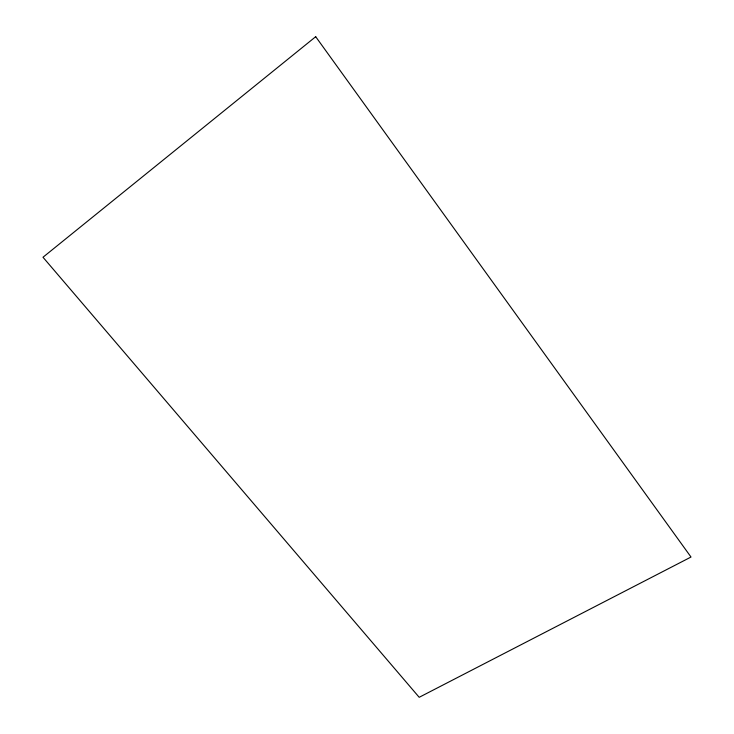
<?xml version="1.0" encoding="UTF-8"?>
<svg xmlns="http://www.w3.org/2000/svg" width="734" height="734" viewBox="0 0 734 734"><rect width="100%" height="100%" fill="white"/><g stroke="black" fill="none" stroke-linecap="round" stroke-linejoin="round"><path stroke-width="1.1" d="M315.703 36.7L42.994 257.249L419.197 697.3L691.006 557.033L315.703 36.7"/></g></svg>
